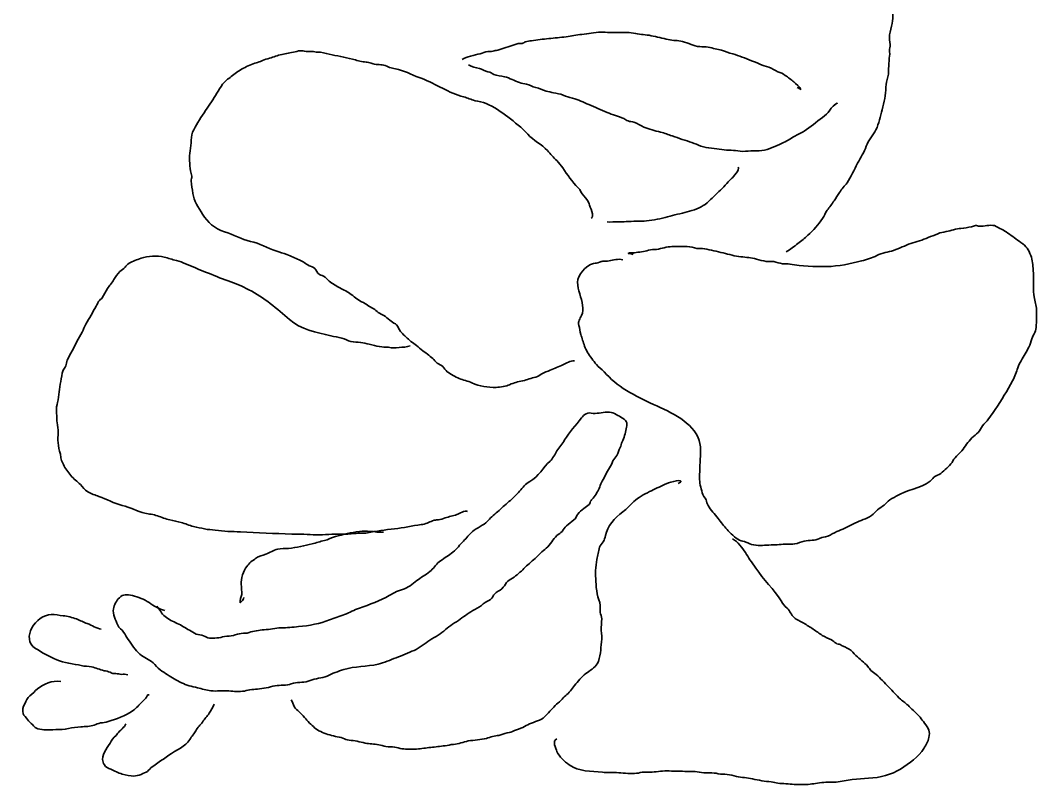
# Model space of a CAD drawing. Header units: millimetres. Extents: x 303.9 to 374.2, y -244.7 to -222.4.
# Drawn here: x 303.86 to 307.552, y -232.421 to -229.642 of the extents above; entities that cross this region are included whole.
import ezdxf

# ---------------------------------------------------------------- set-up
doc = ezdxf.new("R2010")
doc.units = ezdxf.units.MM
doc.header["$MEASUREMENT"] = 0
doc.layers.add('Bottom', color=7, linetype='Continuous', lineweight=0)

msp = doc.modelspace()

# ---------------------------------------------------------------- linework, layer by layer
at = {"layer": 'Bottom', "color": 18, "lineweight": 35, "true_color": 0x000000}
for points, knots in [([(306.6425, -230.4832), (306.6589, -230.4752), (306.6701, -230.4632), (306.6847, -230.4533), (306.6975, -230.4446), (306.7101, -230.4332), (306.7212, -230.4232), (306.7412, -230.4049), (306.7591, -230.3842), (306.7742, -230.3627), (306.7811, -230.3529), (306.7839, -230.3419), (306.791, -230.3324), (306.7996, -230.321), (306.8084, -230.3096), (306.8163, -230.2978), (306.823, -230.2878), (306.8292, -230.2775), (306.836, -230.2676), (306.8402, -230.2615), (306.8449, -230.2554), (306.8492, -230.2494), (306.8533, -230.2436), (306.8601, -230.2388), (306.8637, -230.233), (306.8775, -230.2105), (306.8895, -230.1848), (306.9015, -230.1616), (306.9122, -230.1411), (306.9256, -230.1208), (306.9333, -230.0994), (306.9408, -230.0787), (306.9585, -230.0596), (306.9683, -230.0398), (306.9797, -230.0165), (306.9849, -229.9924), (306.9907, -229.9667), (306.9967, -229.9397), (307.0055, -229.9127), (307.0046, -229.8851), (307.0043, -229.8725), (307.0091, -229.8596), (307.0118, -229.8475), (307.0149, -229.8337), (307.0134, -229.8212), (307.0151, -229.8076), (307.0166, -229.7954), (307.0148, -229.7832), (307.0178, -229.7712), (307.0196, -229.7641), (307.0183, -229.7599), (307.0176, -229.753), (307.0168, -229.745), (307.0208, -229.738), (307.0203, -229.7301), (307.0194, -229.7186), (307.0161, -229.7065), (307.0181, -229.695), (307.0204, -229.6809), (307.0244, -229.667), (307.0276, -229.6531), (307.0305, -229.6406), (307.0281, -229.6289), (307.0301, -229.6166), (307.0326, -229.6019), (307.0303, -229.5926), (307.0286, -229.5774), (307.0273, -229.5653), (307.026, -229.5532), (307.0235, -229.5411), (307.0209, -229.5282), (307.0276, -229.5175), (307.0264, -229.5048), (307.0257, -229.497), (307.0252, -229.496), (307.0283, -229.4892), (307.0316, -229.4818), (307.0337, -229.4783), (307.0341, -229.4695), (307.0347, -229.4577), (307.0362, -229.4452), (307.0379, -229.4336), (307.0396, -229.4212), (307.046, -229.4088), (307.0459, -229.3962), (307.0458, -229.3898), (307.0436, -229.3849), (307.0447, -229.3783), (307.0458, -229.372), (307.0477, -229.3657), (307.0491, -229.3595), (307.0553, -229.3316), (307.0624, -229.3056), (307.0723, -229.2793), (307.0827, -229.2514), (307.1041, -229.2231), (307.124, -229.2003), (307.1286, -229.1949), (307.1342, -229.1909), (307.1387, -229.1852), (307.1432, -229.1794), (307.1461, -229.1727), (307.1507, -229.1671), (307.1598, -229.1562), (307.17, -229.146), (307.1808, -229.1368), (307.1926, -229.1266), (307.1992, -229.111), (307.2117, -229.1018), (307.2262, -229.0911), (307.2465, -229.0919), (307.261, -229.0807)], [0, 0, 0, 0, 1, 1, 1, 2, 2, 2, 3, 3, 3, 4, 4, 4, 5, 5, 5, 6, 6, 6, 7, 7, 7, 8, 8, 8, 9, 9, 9, 10, 10, 10, 11, 11, 11, 12, 12, 12, 13, 13, 13, 14, 14, 14, 15, 15, 15, 16, 16, 16, 17, 17, 17, 18, 18, 18, 19, 19, 19, 20, 20, 20, 21, 21, 21, 22, 22, 22, 23, 23, 23, 24, 24, 24, 25, 25, 25, 26, 26, 26, 27, 27, 27, 28, 28, 28, 29, 29, 29, 30, 30, 30, 31, 31, 31, 32, 32, 32, 33, 33, 33, 34, 34, 34, 35, 35, 35, 36, 36, 36, 37, 37, 37, 37]), ([(305.4644, -229.7845), (305.4816, -229.7734), (305.509, -229.768), (305.5301, -229.7635), (305.5397, -229.7614), (305.5481, -229.7561), (305.5583, -229.7554), (305.5663, -229.7549), (305.5686, -229.756), (305.5764, -229.7542), (305.5822, -229.7528), (305.5879, -229.7513), (305.5939, -229.75), (305.6146, -229.7457), (305.6336, -229.7364), (305.6539, -229.7308), (305.6584, -229.7296), (305.6638, -229.7272), (305.6684, -229.7265), (305.6729, -229.7258), (305.6779, -229.7268), (305.6824, -229.7261), (305.6878, -229.7253), (305.69, -229.7218), (305.6946, -229.7202), (305.7016, -229.7179), (305.7091, -229.717), (305.7166, -229.7159), (305.7372, -229.7132), (305.7583, -229.7103), (305.7793, -229.7081), (305.8002, -229.7059), (305.8219, -229.7041), (305.8426, -229.7017), (305.8615, -229.6995), (305.8807, -229.6945), (305.9, -229.6933), (305.9224, -229.6919), (305.9457, -229.6844), (305.9684, -229.685), (305.9904, -229.6855), (306.0116, -229.686), (306.0334, -229.6863), (306.0543, -229.6866), (306.0738, -229.6846), (306.0948, -229.6896), (306.114, -229.6942), (306.1322, -229.6933), (306.1516, -229.6977), (306.1723, -229.7024), (306.1932, -229.707), (306.2139, -229.7117), (306.232, -229.7158), (306.2477, -229.7146), (306.2655, -229.7186), (306.2866, -229.7233), (306.3059, -229.7361), (306.328, -229.7374), (306.3403, -229.7382), (306.346, -229.7365), (306.3592, -229.7396), (306.3675, -229.7415), (306.3758, -229.7433), (306.3841, -229.7451), (306.392, -229.7469), (306.3998, -229.7488), (306.4077, -229.7504), (306.4225, -229.7536), (306.4335, -229.7606), (306.4478, -229.7641), (306.4719, -229.77), (306.493, -229.7803), (306.5159, -229.7885), (306.5258, -229.7921), (306.5367, -229.7963), (306.5463, -229.8011), (306.5577, -229.8068), (306.5672, -229.8081), (306.5795, -229.8124), (306.5908, -229.8164), (306.6009, -229.8238), (306.6118, -229.8286), (306.621, -229.8327), (306.6312, -229.8356), (306.6391, -229.8418), (306.6489, -229.8496), (306.6606, -229.8573), (306.67, -229.8656), (306.6771, -229.8718), (306.6931, -229.8854), (306.6954, -229.8929), (306.691, -229.8908), (306.6869, -229.8877), (306.6821, -229.8859)], [0, 0, 0, 0, 1, 1, 1, 2, 2, 2, 3, 3, 3, 4, 4, 4, 5, 5, 5, 6, 6, 6, 7, 7, 7, 8, 8, 8, 9, 9, 9, 10, 10, 10, 11, 11, 11, 12, 12, 12, 13, 13, 13, 14, 14, 14, 15, 15, 15, 16, 16, 16, 17, 17, 17, 18, 18, 18, 19, 19, 19, 20, 20, 20, 21, 21, 21, 22, 22, 22, 23, 23, 23, 24, 24, 24, 25, 25, 25, 26, 26, 26, 27, 27, 27, 28, 28, 28, 29, 29, 29, 30, 30, 30, 31, 31, 31, 31]), ([(305.9333, -230.3615), (305.9475, -230.3569), (305.9288, -230.3186), (305.9258, -230.3089), (305.9219, -230.2964), (305.916, -230.29), (305.9068, -230.2804), (305.898, -230.271), (305.8953, -230.2593), (305.8863, -230.2502), (305.8646, -230.2283), (305.8467, -230.2035), (305.8303, -230.1786), (305.8244, -230.1696), (305.8168, -230.1598), (305.8087, -230.152), (305.7962, -230.14), (305.7864, -230.128), (305.7747, -230.1154), (305.7539, -230.0929), (305.7235, -230.0779), (305.703, -230.0556), (305.6821, -230.0327), (305.6561, -230.0121), (305.6309, -229.9929), (305.6075, -229.975), (305.5801, -229.9561), (305.5518, -229.9438), (305.5397, -229.9386), (305.5248, -229.9368), (305.5117, -229.9339), (305.4968, -229.9307), (305.4847, -229.9234), (305.47, -229.9199), (305.4168, -229.9074), (305.37, -229.872), (305.319, -229.8539), (305.2902, -229.8438), (305.263, -229.8285), (305.2336, -229.8207), (305.2187, -229.8167), (305.2048, -229.8153), (305.1909, -229.8089), (305.1739, -229.8011), (305.1641, -229.8037), (305.1462, -229.8015), (305.14, -229.8007), (305.1353, -229.7978), (305.1296, -229.7962), (305.1227, -229.7943), (305.1177, -229.7944), (305.1104, -229.7933), (305.0957, -229.7913), (305.0804, -229.7865), (305.066, -229.7833), (305.0379, -229.777), (305.0098, -229.7707), (304.9818, -229.7644), (304.9674, -229.7612), (304.9536, -229.7571), (304.939, -229.7572), (304.932, -229.7572), (304.9267, -229.7558), (304.92, -229.7551), (304.9121, -229.7543), (304.9053, -229.756), (304.8975, -229.7549), (304.8897, -229.7539), (304.8841, -229.7515), (304.8763, -229.7522), (304.8679, -229.7529), (304.8597, -229.7561), (304.8515, -229.7574), (304.8349, -229.7601), (304.8199, -229.7641), (304.8038, -229.7675), (304.7881, -229.7708), (304.7744, -229.7768), (304.7591, -229.7813), (304.7483, -229.7844), (304.7421, -229.7855), (304.7318, -229.7909), (304.7254, -229.7942), (304.7184, -229.796), (304.7111, -229.7981), (304.6943, -229.803), (304.6802, -229.8108), (304.665, -229.8185), (304.6495, -229.8264), (304.6392, -229.837), (304.6258, -229.8466), (304.614, -229.855), (304.6026, -229.8628), (304.5941, -229.8743), (304.5872, -229.8838), (304.5793, -229.8965), (304.5737, -229.907), (304.5621, -229.9287), (304.5463, -229.9486), (304.5329, -229.9695), (304.5179, -229.9928), (304.5017, -230.0152), (304.4894, -230.0395), (304.4771, -230.0638), (304.4823, -230.091), (304.4766, -230.116), (304.4709, -230.1405), (304.4753, -230.1643), (304.478, -230.1895), (304.4786, -230.1957), (304.482, -230.2021), (304.4825, -230.2081), (304.4831, -230.2144), (304.4802, -230.2197), (304.4801, -230.2259), (304.48, -230.2415), (304.4859, -230.2558), (304.4869, -230.271), (304.4886, -230.2964), (304.5075, -230.3234), (304.5219, -230.3464), (304.5401, -230.3752), (304.5646, -230.3991), (304.6017, -230.4105), (304.6337, -230.4203), (304.6635, -230.4389), (304.6963, -230.4456), (304.7286, -230.4521), (304.7572, -230.4702), (304.7882, -230.4803), (304.802, -230.4847), (304.815, -230.4882), (304.8283, -230.4935), (304.8433, -230.4994), (304.8577, -230.5072), (304.8727, -230.5128), (304.8875, -230.5183), (304.8954, -230.5267), (304.9088, -230.5338), (304.9161, -230.5376), (304.9232, -230.5379), (304.9293, -230.5436), (304.936, -230.5499), (304.9378, -230.5603), (304.946, -230.5654), (304.9529, -230.5698), (304.9601, -230.5696), (304.9666, -230.5752), (304.9722, -230.5801), (304.9755, -230.586), (304.982, -230.5905), (304.994, -230.5989), (305.0081, -230.6075), (305.0209, -230.6148), (305.034, -230.6223), (305.0499, -230.6289), (305.0616, -230.6381), (305.0765, -230.6499), (305.0881, -230.6596), (305.1061, -230.6679), (305.1135, -230.6713), (305.1192, -230.6761), (305.1256, -230.6806), (305.1325, -230.6854), (305.1401, -230.6879), (305.1472, -230.6926), (305.154, -230.6972), (305.1571, -230.7029), (305.1651, -230.7068), (305.1742, -230.7112), (305.1782, -230.7129), (305.1859, -230.7188), (305.1932, -230.7244), (305.2001, -230.7302), (305.2072, -230.7359), (305.2132, -230.7407), (305.2212, -230.7437), (305.2267, -230.749), (305.2336, -230.7558), (305.2346, -230.7653), (305.2405, -230.7725), (305.2449, -230.7778), (305.2513, -230.7834), (305.2563, -230.7885), (305.2669, -230.7993), (305.2808, -230.8112), (305.2936, -230.8199), (305.302, -230.8256), (305.3075, -230.8328), (305.3155, -230.8389), (305.3234, -230.845), (305.3314, -230.8485), (305.3384, -230.8554), (305.3448, -230.8616), (305.3517, -230.8653), (305.3584, -230.8711), (305.3644, -230.8764), (305.3672, -230.8829), (305.3737, -230.8878), (305.3803, -230.8927), (305.3887, -230.8948), (305.3946, -230.9007), (305.4008, -230.9068), (305.4036, -230.9139), (305.411, -230.9193), (305.4226, -230.9276), (305.4403, -230.9385), (305.454, -230.9438), (305.4689, -230.9496), (305.486, -230.9532), (305.5005, -230.9598), (305.5282, -230.9722), (305.5581, -230.9771), (305.5887, -230.9763), (305.6041, -230.9759), (305.6248, -230.9724), (305.6375, -230.9664), (305.6532, -230.9588), (305.6668, -230.9563), (305.6847, -230.9525), (305.7017, -230.949), (305.7152, -230.9415), (305.7322, -230.9385), (305.7421, -230.9368), (305.7465, -230.9327), (305.7539, -230.9275), (305.7634, -230.9208), (305.7743, -230.9187), (305.785, -230.9137), (305.8002, -230.9065), (305.8158, -230.9007), (305.831, -230.8939), (305.8421, -230.8889), (305.8589, -230.8777), (305.8726, -230.8801)], [0, 0, 0, 0, 1, 1, 1, 2, 2, 2, 3, 3, 3, 4, 4, 4, 5, 5, 5, 6, 6, 6, 7, 7, 7, 8, 8, 8, 9, 9, 9, 10, 10, 10, 11, 11, 11, 12, 12, 12, 13, 13, 13, 14, 14, 14, 15, 15, 15, 16, 16, 16, 17, 17, 17, 18, 18, 18, 19, 19, 19, 20, 20, 20, 21, 21, 21, 22, 22, 22, 23, 23, 23, 24, 24, 24, 25, 25, 25, 26, 26, 26, 27, 27, 27, 28, 28, 28, 29, 29, 29, 30, 30, 30, 31, 31, 31, 32, 32, 32, 33, 33, 33, 34, 34, 34, 35, 35, 35, 36, 36, 36, 37, 37, 37, 38, 38, 38, 39, 39, 39, 40, 40, 40, 41, 41, 41, 42, 42, 42, 43, 43, 43, 44, 44, 44, 45, 45, 45, 46, 46, 46, 47, 47, 47, 48, 48, 48, 49, 49, 49, 50, 50, 50, 51, 51, 51, 52, 52, 52, 53, 53, 53, 54, 54, 54, 55, 55, 55, 56, 56, 56, 57, 57, 57, 58, 58, 58, 59, 59, 59, 60, 60, 60, 61, 61, 61, 62, 62, 62, 63, 63, 63, 64, 64, 64, 65, 65, 65, 66, 66, 66, 67, 67, 67, 68, 68, 68, 69, 69, 69, 70, 70, 70, 71, 71, 71, 72, 72, 72, 73, 73, 73, 74, 74, 74, 75, 75, 75, 76, 76, 76, 77, 77, 77, 78, 78, 78, 78]), ([(305.4878, -229.8037), (305.5014, -229.8126), (305.5124, -229.8128), (305.5279, -229.8171), (305.5391, -229.8203), (305.5468, -229.8261), (305.5584, -229.8288), (305.5693, -229.8314), (305.5711, -229.8345), (305.5795, -229.8383), (305.5904, -229.8432), (305.6071, -229.8438), (305.6189, -229.8468), (305.6378, -229.8517), (305.6547, -229.8615), (305.6727, -229.8684), (305.6807, -229.8715), (305.6907, -229.8717), (305.6991, -229.874), (305.711, -229.8772), (305.7197, -229.8831), (305.7322, -229.8861), (305.7458, -229.8893), (305.7563, -229.8959), (305.7697, -229.8993), (305.7788, -229.9015), (305.7881, -229.9033), (305.7972, -229.9053), (305.8083, -229.9078), (305.8211, -229.9091), (305.8315, -229.9134), (305.8438, -229.9184), (305.8524, -229.9224), (305.866, -229.9253), (305.8873, -229.93), (305.9048, -229.9404), (305.925, -229.9479), (305.9478, -229.9564), (305.9691, -229.9671), (305.9919, -229.9768), (306.0114, -229.9851), (306.0324, -229.9898), (306.0519, -229.9993), (306.0573, -230.002), (306.062, -230.0054), (306.0676, -230.0077), (306.0741, -230.0105), (306.0825, -230.0095), (306.0892, -230.0121), (306.1017, -230.0169), (306.1129, -230.0246), (306.1251, -230.0297), (306.1445, -230.0379), (306.1648, -230.0433), (306.1859, -230.0479), (306.2015, -230.0512), (306.2123, -230.0583), (306.2274, -230.0619), (306.2414, -230.0652), (306.2511, -230.0712), (306.2645, -230.0748), (306.2888, -230.0814), (306.3099, -230.09), (306.3327, -230.0988), (306.3572, -230.1083), (306.3836, -230.1069), (306.4087, -230.1117), (306.4309, -230.1159), (306.4532, -230.1128), (306.475, -230.1173), (306.4892, -230.1202), (306.5005, -230.1161), (306.5141, -230.1166), (306.5274, -230.117), (306.5399, -230.1168), (306.5535, -230.1151), (306.5809, -230.1116), (306.6034, -230.0988), (306.6271, -230.0889), (306.6425, -230.0824), (306.658, -230.0721), (306.6713, -230.0638), (306.6828, -230.0567), (306.6964, -230.0522), (306.7077, -230.0443), (306.7305, -230.0282), (306.7518, -230.0119), (306.7738, -229.9954), (306.7852, -229.9868), (306.7923, -229.9796), (306.8005, -229.9689), (306.8076, -229.9599), (306.8164, -229.948), (306.828, -229.9431), (306.8246, -229.945), (306.8211, -229.9468), (306.8175, -229.9486)], [0, 0, 0, 0, 1, 1, 1, 2, 2, 2, 3, 3, 3, 4, 4, 4, 5, 5, 5, 6, 6, 6, 7, 7, 7, 8, 8, 8, 9, 9, 9, 10, 10, 10, 11, 11, 11, 12, 12, 12, 13, 13, 13, 14, 14, 14, 15, 15, 15, 16, 16, 16, 17, 17, 17, 18, 18, 18, 19, 19, 19, 20, 20, 20, 21, 21, 21, 22, 22, 22, 23, 23, 23, 24, 24, 24, 25, 25, 25, 26, 26, 26, 27, 27, 27, 28, 28, 28, 29, 29, 29, 30, 30, 30, 31, 31, 31, 32, 32, 32, 32]), ([(305.9913, -230.3745), (306.006, -230.3764), (306.0188, -230.3732), (306.0328, -230.3744), (306.0436, -230.3753), (306.0496, -230.3747), (306.0605, -230.3736), (306.0852, -230.3712), (306.1102, -230.3739), (306.1349, -230.3706), (306.1611, -230.3671), (306.1868, -230.3643), (306.2113, -230.3565), (306.2345, -230.3491), (306.2593, -230.3445), (306.283, -230.3382), (306.3047, -230.3325), (306.3308, -230.3233), (306.3476, -230.3108), (306.3667, -230.2965), (306.3804, -230.2794), (306.398, -230.2644), (306.4148, -230.2501), (306.4269, -230.232), (306.4433, -230.2173), (306.45, -230.2113), (306.4756, -230.1849), (306.4677, -230.1757)], [0, 0, 0, 0, 1, 1, 1, 2, 2, 2, 3, 3, 3, 4, 4, 4, 5, 5, 5, 6, 6, 6, 7, 7, 7, 8, 8, 8, 9, 9, 9, 9]), ([(306.049, -230.5123), (306.03, -230.5084), (306.0153, -230.5122), (305.9986, -230.5162), (305.9912, -230.518), (305.9834, -230.5165), (305.9759, -230.5177), (305.9712, -230.5185), (305.9683, -230.5195), (305.9642, -230.521), (305.9549, -230.5243), (305.9518, -230.5244), (305.9419, -230.5264), (305.9139, -230.532), (305.8831, -230.5705), (305.884, -230.5938), (305.8851, -230.6228), (305.8984, -230.6497), (305.9025, -230.6785), (305.9041, -230.6899), (305.9038, -230.7038), (305.8988, -230.7147), (305.8927, -230.7281), (305.8849, -230.7355), (305.8891, -230.7507), (305.8922, -230.7619), (305.8917, -230.772), (305.8956, -230.7834), (305.9005, -230.7975), (305.9045, -230.8118), (305.9096, -230.8259), (305.9155, -230.8421), (305.9245, -230.8567), (305.9357, -230.8711), (305.9414, -230.8785), (305.9468, -230.8861), (305.9527, -230.8935), (305.9605, -230.9034), (305.9725, -230.9098), (305.9806, -230.9193), (306.0034, -230.946), (306.0303, -230.9676), (306.0622, -230.9873), (306.0927, -231.0062), (306.1267, -231.0227), (306.1596, -231.038), (306.2261, -231.0688), (306.3027, -231.1012), (306.3258, -231.1688), (306.3362, -231.1996), (306.3288, -231.2297), (306.329, -231.26), (306.3291, -231.2751), (306.3269, -231.2893), (306.327, -231.3045), (306.3271, -231.3221), (306.3322, -231.3414), (306.337, -231.359), (306.3397, -231.3688), (306.347, -231.3761), (306.351, -231.3853), (306.354, -231.3921), (306.3545, -231.3987), (306.3583, -231.4052), (306.368, -231.4216), (306.3832, -231.4374), (306.395, -231.4528), (306.4055, -231.4664), (306.416, -231.4802), (306.4274, -231.4929), (306.4379, -231.5046), (306.4569, -231.5243), (306.473, -231.5319), (306.4804, -231.5354), (306.4884, -231.5357), (306.4961, -231.5389), (306.5064, -231.5432), (306.5132, -231.5463), (306.5244, -231.5488), (306.5468, -231.5539), (306.5655, -231.5491), (306.5879, -231.5492), (306.608, -231.5493), (306.6259, -231.5459), (306.6457, -231.5459), (306.6543, -231.5459), (306.6642, -231.5463), (306.6727, -231.5452), (306.6852, -231.5436), (306.6951, -231.5371), (306.7073, -231.5352), (306.7276, -231.5319), (306.7463, -231.5338), (306.7636, -231.525), (306.7743, -231.5195), (306.7822, -231.5207), (306.7935, -231.5168), (306.8049, -231.5128), (306.8143, -231.5049), (306.8258, -231.5006), (306.8467, -231.4928), (306.8654, -231.4833), (306.8848, -231.4732), (306.9042, -231.4631), (306.9254, -231.4569), (306.9446, -231.4464), (306.9552, -231.4406), (306.9613, -231.4345), (306.9686, -231.426), (306.9751, -231.4184), (306.9835, -231.4143), (306.992, -231.4083), (307.0006, -231.4022), (307.0062, -231.397), (307.0132, -231.3899), (307.0205, -231.3824), (307.032, -231.3774), (307.0415, -231.3719), (307.0794, -231.3496), (307.1292, -231.3432), (307.1648, -231.3176), (307.1732, -231.3116), (307.1757, -231.304), (307.1852, -231.2987), (307.1938, -231.2939), (307.2026, -231.2912), (307.2094, -231.2847), (307.2222, -231.2725), (307.2408, -231.2587), (307.2482, -231.2436), (307.2567, -231.2264), (307.2735, -231.2162), (307.2848, -231.2008), (307.2961, -231.1853), (307.3084, -231.1685), (307.3225, -231.1548), (307.3302, -231.1473), (307.3387, -231.1433), (307.3441, -231.1343), (307.3493, -231.1257), (307.3527, -231.1176), (307.3603, -231.1101), (307.3768, -231.0938), (307.3886, -231.0756), (307.4014, -231.0568), (307.4247, -231.0228), (307.4459, -230.9878), (307.4651, -230.9519), (307.4729, -230.9374), (307.4789, -230.9203), (307.4838, -230.9047), (307.4895, -230.8867), (307.5015, -230.8713), (307.5106, -230.8545), (307.5151, -230.8461), (307.5192, -230.8382), (307.5243, -230.83), (307.5306, -230.8199), (307.5308, -230.8103), (307.5348, -230.7997), (307.541, -230.7834), (307.5514, -230.7697), (307.5511, -230.7512), (307.5508, -230.7342), (307.5523, -230.7177), (307.5523, -230.7006), (307.5524, -230.6836), (307.5484, -230.6698), (307.5443, -230.6529), (307.5359, -230.6182), (307.5441, -230.5849), (307.54, -230.55), (307.5379, -230.5325), (307.5372, -230.5138), (307.5309, -230.4968), (307.523, -230.4753), (307.5157, -230.4637), (307.4951, -230.449), (307.4792, -230.4377), (307.4632, -230.4265), (307.4473, -230.4151), (307.4389, -230.4092), (307.435, -230.406), (307.4249, -230.4015), (307.4168, -230.3979), (307.4073, -230.3905), (307.399, -230.3883), (307.3821, -230.3838), (307.3614, -230.3915), (307.3446, -230.3906), (307.3396, -230.3903), (307.3349, -230.3876), (307.3297, -230.3879), (307.3248, -230.3882), (307.3198, -230.3911), (307.315, -230.392), (307.3015, -230.3943), (307.2908, -230.3978), (307.2773, -230.3985), (307.26, -230.3995), (307.2413, -230.406), (307.224, -230.4098), (307.2121, -230.4124), (307.2036, -230.4123), (307.1929, -230.4177), (307.1814, -230.4235), (307.1696, -230.4267), (307.1579, -230.4319), (307.1378, -230.4409), (307.1157, -230.4456), (307.095, -230.453), (307.0738, -230.4605), (307.0541, -230.4708), (307.0326, -230.4781), (307.0122, -230.485), (306.991, -230.4869), (306.9716, -230.4967), (306.9543, -230.5054), (306.9358, -230.5117), (306.9162, -230.5166), (306.8751, -230.5267), (306.8331, -230.536), (306.7892, -230.537), (306.7452, -230.538), (306.6993, -230.5358), (306.6558, -230.5277), (306.6463, -230.5259), (306.6383, -230.5277), (306.6287, -230.5266), (306.6181, -230.5255), (306.6074, -230.521), (306.5968, -230.5191), (306.5873, -230.5174), (306.5793, -230.5191), (306.5698, -230.5181), (306.5582, -230.5168), (306.5455, -230.5124), (306.5341, -230.5098), (306.5142, -230.5054), (306.4977, -230.5031), (306.4778, -230.5015), (306.4568, -230.4998), (306.434, -230.4921), (306.4133, -230.4874), (306.3909, -230.4824), (306.3685, -230.4768), (306.346, -230.4723), (306.3357, -230.4702), (306.3274, -230.4719), (306.3172, -230.4708), (306.3054, -230.4695), (306.2947, -230.4641), (306.2826, -230.4638), (306.264, -230.4634), (306.2458, -230.4635), (306.2272, -230.4642), (306.2082, -230.4648), (306.1896, -230.4718), (306.1712, -230.4745), (306.1613, -230.4759), (306.1526, -230.4748), (306.1424, -230.4777), (306.1331, -230.4803), (306.1265, -230.4828), (306.1164, -230.4835), (306.1075, -230.4841), (306.0994, -230.4862), (306.0907, -230.4871), (306.0835, -230.4878), (306.0746, -230.4859), (306.0682, -230.4891), (306.0744, -230.4903), (306.0805, -230.4916), (306.0866, -230.493)], [0, 0, 0, 0, 1, 1, 1, 2, 2, 2, 3, 3, 3, 4, 4, 4, 5, 5, 5, 6, 6, 6, 7, 7, 7, 8, 8, 8, 9, 9, 9, 10, 10, 10, 11, 11, 11, 12, 12, 12, 13, 13, 13, 14, 14, 14, 15, 15, 15, 16, 16, 16, 17, 17, 17, 18, 18, 18, 19, 19, 19, 20, 20, 20, 21, 21, 21, 22, 22, 22, 23, 23, 23, 24, 24, 24, 25, 25, 25, 26, 26, 26, 27, 27, 27, 28, 28, 28, 29, 29, 29, 30, 30, 30, 31, 31, 31, 32, 32, 32, 33, 33, 33, 34, 34, 34, 35, 35, 35, 36, 36, 36, 37, 37, 37, 38, 38, 38, 39, 39, 39, 40, 40, 40, 41, 41, 41, 42, 42, 42, 43, 43, 43, 44, 44, 44, 45, 45, 45, 46, 46, 46, 47, 47, 47, 48, 48, 48, 49, 49, 49, 50, 50, 50, 51, 51, 51, 52, 52, 52, 53, 53, 53, 54, 54, 54, 55, 55, 55, 56, 56, 56, 57, 57, 57, 58, 58, 58, 59, 59, 59, 60, 60, 60, 61, 61, 61, 62, 62, 62, 63, 63, 63, 64, 64, 64, 65, 65, 65, 66, 66, 66, 67, 67, 67, 68, 68, 68, 69, 69, 69, 70, 70, 70, 71, 71, 71, 72, 72, 72, 73, 73, 73, 74, 74, 74, 75, 75, 75, 76, 76, 76, 77, 77, 77, 78, 78, 78, 79, 79, 79, 80, 80, 80, 81, 81, 81, 82, 82, 82, 83, 83, 83, 84, 84, 84, 85, 85, 85, 86, 86, 86, 87, 87, 87, 88, 88, 88, 89, 89, 89, 90, 90, 90, 91, 91, 91, 91]), ([(305.2758, -230.8251), (305.2645, -230.8304), (305.2484, -230.8299), (305.2355, -230.8313), (305.2219, -230.8328), (305.2107, -230.8331), (305.1971, -230.8305), (305.1857, -230.8284), (305.1761, -230.8307), (305.1644, -230.828), (305.1522, -230.8251), (305.1398, -230.8225), (305.1275, -230.8197), (305.117, -230.8174), (305.1064, -230.8144), (305.0959, -230.8125), (305.0836, -230.8104), (305.0733, -230.8126), (305.0606, -230.8094), (305.0484, -230.8064), (305.0398, -230.8), (305.0273, -230.7973), (305.0143, -230.7945), (305.0012, -230.7915), (304.9882, -230.7885), (304.9354, -230.7767), (304.8778, -230.7647), (304.8378, -230.7296), (304.7924, -230.6899), (304.7454, -230.6502), (304.6899, -230.621), (304.6647, -230.6077), (304.6414, -230.5982), (304.6144, -230.5894), (304.5863, -230.5804), (304.5605, -230.5666), (304.5327, -230.5568), (304.5077, -230.5479), (304.4847, -230.5362), (304.4599, -230.5268), (304.4482, -230.5224), (304.4391, -230.5175), (304.4264, -230.5147), (304.4113, -230.5114), (304.3969, -230.5066), (304.3822, -230.5029), (304.3555, -230.4962), (304.3228, -230.4982), (304.2982, -230.507), (304.2831, -230.5124), (304.2679, -230.5164), (304.2545, -230.5248), (304.248, -230.529), (304.2449, -230.5343), (304.2399, -230.5397), (304.2345, -230.5454), (304.2266, -230.5492), (304.2212, -230.5548), (304.2126, -230.5637), (304.2051, -230.5738), (304.1995, -230.5843), (304.1933, -230.5959), (304.1828, -230.6056), (304.1762, -230.6172), (304.1699, -230.6281), (304.1643, -230.6403), (304.1571, -230.6507), (304.1534, -230.6559), (304.1468, -230.6584), (304.1438, -230.6643), (304.1407, -230.6702), (304.1391, -230.6751), (304.1356, -230.6807), (304.122, -230.7024), (304.1114, -230.7249), (304.0974, -230.7462), (304.0911, -230.7559), (304.089, -230.766), (304.084, -230.7758), (304.0783, -230.7871), (304.071, -230.7982), (304.0654, -230.8098), (304.0542, -230.8327), (304.0412, -230.855), (304.0297, -230.8777), (304.0265, -230.884), (304.0274, -230.8915), (304.025, -230.898), (304.0227, -230.904), (304.0177, -230.9083), (304.0152, -230.9142), (304.0101, -230.9266), (304.0093, -230.9421), (304.0064, -230.9552), (304.0006, -230.9807), (304.0007, -231.0053), (303.995, -231.0307), (303.9925, -231.0418), (303.9897, -231.0518), (303.9905, -231.0631), (303.9908, -231.0692), (303.9916, -231.0756), (303.992, -231.0816), (303.9924, -231.0891), (303.9906, -231.0969), (303.9928, -231.1043), (304.0001, -231.1284), (303.9945, -231.1525), (303.9966, -231.1774), (303.9978, -231.1911), (304.0007, -231.2057), (304.005, -231.2186), (304.0071, -231.2248), (304.0056, -231.2309), (304.0074, -231.2373), (304.0091, -231.2435), (304.0134, -231.2507), (304.0161, -231.2568), (304.0224, -231.2713), (304.0336, -231.2836), (304.0434, -231.2966), (304.0531, -231.3096), (304.0666, -231.3179), (304.0776, -231.3295), (304.0869, -231.3393), (304.0925, -231.3479), (304.1049, -231.3556), (304.1176, -231.3635), (304.1314, -231.3675), (304.1453, -231.3724), (304.1741, -231.3826), (304.1994, -231.3984), (304.2295, -231.4054), (304.2583, -231.4121), (304.2836, -231.427), (304.3123, -231.4332), (304.3271, -231.4364), (304.3434, -231.4386), (304.3578, -231.4431), (304.3736, -231.4481), (304.3866, -231.4544), (304.4032, -231.4581), (304.4165, -231.4611), (304.4303, -231.4634), (304.4434, -231.467), (304.4592, -231.4713), (304.4726, -231.4783), (304.4891, -231.482), (304.5023, -231.4849), (304.5155, -231.4878), (304.5288, -231.4909), (304.5428, -231.4941), (304.5543, -231.4924), (304.5679, -231.4949), (304.5987, -231.5006), (304.6284, -231.4994), (304.6591, -231.5014), (304.721, -231.5054), (304.7832, -231.5068), (304.8455, -231.5098), (304.86, -231.5106), (304.8753, -231.5103), (304.8899, -231.5104), (304.9053, -231.5105), (304.9195, -231.5125), (304.9349, -231.5124), (304.9653, -231.5121), (304.9948, -231.5088), (305.0256, -231.5101), (305.0418, -231.5108), (305.0577, -231.5098), (305.0735, -231.5075), (305.0892, -231.5053), (305.1052, -231.5078), (305.1209, -231.505), (305.1532, -231.4992), (305.1855, -231.4937), (305.2188, -231.4903), (305.2519, -231.487), (305.2834, -231.4791), (305.3158, -231.4751), (305.3318, -231.4731), (305.344, -231.4669), (305.3577, -231.461), (305.3656, -231.4576), (305.3692, -231.4586), (305.3778, -231.4578), (305.3864, -231.4571), (305.3946, -231.4529), (305.4028, -231.4505), (305.417, -231.4464), (305.4316, -231.4433), (305.4455, -231.4388), (305.4548, -231.4359), (305.4748, -231.4221), (305.4844, -231.4271)], [0, 0, 0, 0, 1, 1, 1, 2, 2, 2, 3, 3, 3, 4, 4, 4, 5, 5, 5, 6, 6, 6, 7, 7, 7, 8, 8, 8, 9, 9, 9, 10, 10, 10, 11, 11, 11, 12, 12, 12, 13, 13, 13, 14, 14, 14, 15, 15, 15, 16, 16, 16, 17, 17, 17, 18, 18, 18, 19, 19, 19, 20, 20, 20, 21, 21, 21, 22, 22, 22, 23, 23, 23, 24, 24, 24, 25, 25, 25, 26, 26, 26, 27, 27, 27, 28, 28, 28, 29, 29, 29, 30, 30, 30, 31, 31, 31, 32, 32, 32, 33, 33, 33, 34, 34, 34, 35, 35, 35, 36, 36, 36, 37, 37, 37, 38, 38, 38, 39, 39, 39, 40, 40, 40, 41, 41, 41, 42, 42, 42, 43, 43, 43, 44, 44, 44, 45, 45, 45, 46, 46, 46, 47, 47, 47, 48, 48, 48, 49, 49, 49, 50, 50, 50, 51, 51, 51, 52, 52, 52, 53, 53, 53, 54, 54, 54, 55, 55, 55, 56, 56, 56, 57, 57, 57, 58, 58, 58, 59, 59, 59, 60, 60, 60, 61, 61, 61, 62, 62, 62, 63, 63, 63, 64, 64, 64, 65, 65, 65, 65]), ([(304.3553, -231.7713), (304.3668, -231.7841), (304.3716, -231.7979), (304.3855, -231.8095), (304.3977, -231.8196), (304.4152, -231.8276), (304.4295, -231.8341), (304.4453, -231.8413), (304.4589, -231.851), (304.4739, -231.8591), (304.4825, -231.8637), (304.4892, -231.8699), (304.4989, -231.8731), (304.5074, -231.8759), (304.5165, -231.8758), (304.5249, -231.8791), (304.5337, -231.8826), (304.5381, -231.8875), (304.5478, -231.8881), (304.5554, -231.8886), (304.5653, -231.8875), (304.5729, -231.8873), (304.5838, -231.887), (304.5918, -231.884), (304.6017, -231.8819), (304.6128, -231.8795), (304.6226, -231.881), (304.6339, -231.8777), (304.6423, -231.8753), (304.6536, -231.8719), (304.6624, -231.8705), (304.6731, -231.8689), (304.6805, -231.8711), (304.6911, -231.8673), (304.707, -231.8618), (304.7273, -231.8585), (304.7454, -231.8576), (304.7664, -231.8566), (304.7856, -231.8504), (304.807, -231.8503), (304.8277, -231.8503), (304.8495, -231.8484), (304.8702, -231.8461), (304.9072, -231.842), (304.9494, -231.8354), (304.9831, -231.8217), (305.0012, -231.8143), (305.0194, -231.8082), (305.0379, -231.8015), (305.0562, -231.7948), (305.0728, -231.7851), (305.0913, -231.7786), (305.1283, -231.7657), (305.1677, -231.7527), (305.2001, -231.7325), (305.2173, -231.7218), (305.2358, -231.7148), (305.2554, -231.7081), (305.2742, -231.7017), (305.2898, -231.6848), (305.3057, -231.6743), (305.321, -231.6642), (305.3391, -231.6538), (305.352, -231.6417), (305.3637, -231.6309), (305.3731, -231.6161), (305.3865, -231.6065), (305.4012, -231.596), (305.4174, -231.5864), (305.4314, -231.5749), (305.4456, -231.5633), (305.4569, -231.5479), (305.4698, -231.535), (305.4808, -231.5239), (305.4904, -231.511), (305.5024, -231.5006), (305.5187, -231.4863), (305.5417, -231.4778), (305.5571, -231.4629), (305.563, -231.4573), (305.5661, -231.4524), (305.5727, -231.447), (305.5799, -231.4411), (305.5865, -231.4343), (305.5936, -231.4282), (305.6077, -231.4162), (305.6206, -231.4034), (305.6349, -231.3915), (305.6498, -231.3792), (305.6618, -231.3678), (305.6738, -231.3536), (305.6843, -231.3412), (305.6957, -231.3267), (305.7106, -231.3182), (305.743, -231.2997), (305.7594, -231.2677), (305.7843, -231.2444), (305.7944, -231.2349), (305.8025, -231.2191), (305.8091, -231.2072), (305.8171, -231.1928), (305.8288, -231.1815), (305.8372, -231.1673), (305.8544, -231.1385), (305.8774, -231.1141), (305.8982, -231.0875), (305.9029, -231.0814), (305.9079, -231.0761), (305.9152, -231.0722), (305.9257, -231.0666), (305.929, -231.0697), (305.9407, -231.0707), (305.9614, -231.0724), (305.9792, -231.0648), (305.9999, -231.0663), (306.018, -231.0676), (306.0325, -231.0797), (306.0476, -231.0881), (306.0666, -231.0986), (306.0648, -231.1105), (306.061, -231.1269), (306.0571, -231.1438), (306.0539, -231.1592), (306.046, -231.1745), (306.0426, -231.1812), (306.0424, -231.1882), (306.039, -231.1947), (306.0343, -231.2039), (306.0325, -231.2148), (306.0272, -231.2237), (306.0227, -231.231), (306.016, -231.2351), (306.0126, -231.2433), (306.0089, -231.2526), (306.0062, -231.2599), (306.0002, -231.2684), (305.9892, -231.2842), (305.983, -231.3007), (305.9742, -231.3169), (305.9666, -231.3307), (305.9629, -231.3455), (305.9544, -231.3589), (305.9501, -231.3656), (305.946, -231.3722), (305.941, -231.3785), (305.9386, -231.3814), (305.9355, -231.3838), (305.9334, -231.3869), (305.9306, -231.3912), (305.9301, -231.3977), (305.9266, -231.4014), (305.9213, -231.407), (305.9123, -231.4107), (305.9064, -231.4162), (305.899, -231.4233), (305.8906, -231.4287), (305.8847, -231.4369), (305.8797, -231.444), (305.8781, -231.4528), (305.8708, -231.4583), (305.8615, -231.4654), (305.8526, -231.4722), (305.8434, -231.4799), (305.8361, -231.486), (305.8337, -231.4924), (305.8282, -231.4997), (305.8231, -231.5064), (305.8156, -231.5088), (305.8093, -231.5148), (305.7948, -231.5286), (305.7858, -231.5477), (305.7702, -231.5606), (305.7561, -231.5723), (305.7439, -231.5856), (305.7299, -231.598), (305.7159, -231.6104), (305.7021, -231.622), (305.6893, -231.6349), (305.6778, -231.6465), (305.6621, -231.6601), (305.6483, -231.6698), (305.6397, -231.6758), (305.6315, -231.6767), (305.6263, -231.6856), (305.6215, -231.694), (305.6158, -231.7011), (305.6085, -231.7083), (305.6011, -231.7154), (305.5903, -231.7199), (305.583, -231.727), (305.5766, -231.733), (305.5755, -231.7415), (305.5682, -231.7469), (305.5601, -231.753), (305.5497, -231.7559), (305.5418, -231.7629), (305.5319, -231.7717), (305.5237, -231.7773), (305.511, -231.7837), (305.4914, -231.7936), (305.4749, -231.8066), (305.4576, -231.8191), (305.4406, -231.8312), (305.4193, -231.8427), (305.4049, -231.8563), (305.3875, -231.8727), (305.3684, -231.8822), (305.3475, -231.8951), (305.3288, -231.9066), (305.3112, -231.9233), (305.2905, -231.9323), (305.2691, -231.9415), (305.2471, -231.9512), (305.2247, -231.9591), (305.2036, -231.9665), (305.1815, -231.9779), (305.1595, -231.9827), (305.1184, -231.9916), (305.0754, -231.9898), (305.0349, -232.0019), (305.0137, -232.0082), (304.9933, -232.0163), (304.974, -232.0256), (304.9554, -232.0346), (304.9314, -232.033), (304.9121, -232.0417), (304.893, -232.0504), (304.8724, -232.0473), (304.8517, -232.0517), (304.8408, -232.0541), (304.834, -232.0579), (304.8225, -232.0587), (304.8128, -232.0594), (304.8028, -232.0592), (304.7933, -232.0599), (304.783, -232.0607), (304.7712, -232.065), (304.7611, -232.0669), (304.7498, -232.0691), (304.7395, -232.0707), (304.728, -232.0722), (304.7184, -232.0735), (304.7101, -232.0745), (304.7003, -232.0748), (304.6901, -232.0751), (304.6837, -232.0783), (304.6737, -232.08), (304.6558, -232.083), (304.6352, -232.0816), (304.6171, -232.0797), (304.5952, -232.0774), (304.5738, -232.0818), (304.5518, -232.0793), (304.536, -232.0775), (304.519, -232.0717), (304.5034, -232.0683), (304.4821, -232.0635), (304.4639, -232.0594), (304.4446, -232.0499), (304.4263, -232.0409), (304.4107, -232.0313), (304.3934, -232.0206), (304.3845, -232.0152), (304.3765, -232.0088), (304.3676, -232.0032), (304.3561, -231.996), (304.3523, -231.9854), (304.3422, -231.9773), (304.3277, -231.9657), (304.308, -231.9583), (304.2938, -231.9464), (304.2761, -231.9315), (304.2654, -231.9102), (304.2518, -231.8926), (304.2449, -231.8837), (304.2408, -231.8747), (304.2347, -231.8657), (304.2283, -231.8562), (304.2176, -231.8509), (304.2135, -231.8404), (304.2063, -231.8215), (304.1949, -231.8012), (304.1979, -231.7814), (304.1998, -231.7678), (304.2086, -231.7506), (304.2194, -231.7408), (304.234, -231.7276), (304.2459, -231.7284), (304.2669, -231.7331), (304.2875, -231.7377), (304.3099, -231.7471), (304.3272, -231.7585), (304.3461, -231.771), (304.361, -231.7824), (304.3849, -231.7872)], [0, 0, 0, 0, 1, 1, 1, 2, 2, 2, 3, 3, 3, 4, 4, 4, 5, 5, 5, 6, 6, 6, 7, 7, 7, 8, 8, 8, 9, 9, 9, 10, 10, 10, 11, 11, 11, 12, 12, 12, 13, 13, 13, 14, 14, 14, 15, 15, 15, 16, 16, 16, 17, 17, 17, 18, 18, 18, 19, 19, 19, 20, 20, 20, 21, 21, 21, 22, 22, 22, 23, 23, 23, 24, 24, 24, 25, 25, 25, 26, 26, 26, 27, 27, 27, 28, 28, 28, 29, 29, 29, 30, 30, 30, 31, 31, 31, 32, 32, 32, 33, 33, 33, 34, 34, 34, 35, 35, 35, 36, 36, 36, 37, 37, 37, 38, 38, 38, 39, 39, 39, 40, 40, 40, 41, 41, 41, 42, 42, 42, 43, 43, 43, 44, 44, 44, 45, 45, 45, 46, 46, 46, 47, 47, 47, 48, 48, 48, 49, 49, 49, 50, 50, 50, 51, 51, 51, 52, 52, 52, 53, 53, 53, 54, 54, 54, 55, 55, 55, 56, 56, 56, 57, 57, 57, 58, 58, 58, 59, 59, 59, 60, 60, 60, 61, 61, 61, 62, 62, 62, 63, 63, 63, 64, 64, 64, 65, 65, 65, 66, 66, 66, 67, 67, 67, 68, 68, 68, 69, 69, 69, 70, 70, 70, 71, 71, 71, 72, 72, 72, 73, 73, 73, 74, 74, 74, 75, 75, 75, 76, 76, 76, 77, 77, 77, 78, 78, 78, 79, 79, 79, 80, 80, 80, 81, 81, 81, 82, 82, 82, 83, 83, 83, 84, 84, 84, 85, 85, 85, 86, 86, 86, 87, 87, 87, 88, 88, 88, 89, 89, 89, 90, 90, 90, 91, 91, 91, 92, 92, 92, 93, 93, 93, 94, 94, 94, 95, 95, 95, 96, 96, 96, 97, 97, 97, 98, 98, 98, 98]), ([(304.8438, -232.1121), (304.8491, -232.1197), (304.8501, -232.1288), (304.8548, -232.1367), (304.8598, -232.1452), (304.8657, -232.1486), (304.8728, -232.1554), (304.8864, -232.1685), (304.8973, -232.1833), (304.9107, -232.1964), (304.9229, -232.2084), (304.9334, -232.2202), (304.9508, -232.2277), (304.9684, -232.2352), (304.9853, -232.2409), (305.0043, -232.2452), (305.0129, -232.2471), (305.0235, -232.2481), (305.0316, -232.2511), (305.0409, -232.2545), (305.0441, -232.2585), (305.0546, -232.2589), (305.0739, -232.2597), (305.0927, -232.2649), (305.1119, -232.2692), (305.1289, -232.2731), (305.1449, -232.2718), (305.1616, -232.2757), (305.1704, -232.2778), (305.1791, -232.2796), (305.1879, -232.2817), (305.1994, -232.2844), (305.208, -232.2823), (305.2194, -232.2838), (305.2282, -232.2849), (305.2369, -232.2894), (305.2457, -232.2902), (305.2549, -232.2909), (305.2638, -232.2909), (305.273, -232.2916), (305.2897, -232.2928), (305.3089, -232.2902), (305.3252, -232.2881), (305.3422, -232.2859), (305.3593, -232.2842), (305.3762, -232.2822), (305.3853, -232.2812), (305.3941, -232.2798), (305.4032, -232.2789), (305.4135, -232.2779), (305.4223, -232.2747), (305.4332, -232.274), (305.4525, -232.2728), (305.4686, -232.2649), (305.4871, -232.2617), (305.5093, -232.2578), (305.5314, -232.2579), (305.5531, -232.2524), (305.5607, -232.2505), (305.5679, -232.2472), (305.5754, -232.2451), (305.5837, -232.2428), (305.5901, -232.243), (305.5982, -232.2414), (305.6089, -232.2391), (305.617, -232.2338), (305.6282, -232.2325), (305.6397, -232.2312), (305.6441, -232.2287), (305.6545, -232.2241), (305.6646, -232.2196), (305.6754, -232.2173), (305.6852, -232.2125), (305.6936, -232.2084), (305.7014, -232.2033), (305.7099, -232.1995), (305.7282, -232.1913), (305.7505, -232.1873), (305.7645, -232.1737), (305.7778, -232.1608), (305.7899, -232.1467), (305.8025, -232.1332), (305.8088, -232.1265), (305.8171, -232.1213), (305.8235, -232.1149), (305.8302, -232.1082), (305.8332, -232.1024), (305.8411, -232.0966), (305.854, -232.087), (305.8627, -232.0722), (305.8728, -232.0604), (305.8865, -232.0444), (305.8968, -232.0297), (305.9146, -232.0166), (305.9285, -232.0065), (305.9469, -231.9953), (305.9558, -231.9815), (305.9634, -231.9698), (305.9642, -231.9546), (305.9673, -231.9414), (305.9705, -231.9277), (305.968, -231.9156), (305.9707, -231.9018), (305.9734, -231.8882), (305.9711, -231.8733), (305.9702, -231.8598), (305.9692, -231.8454), (305.9722, -231.8317), (305.9718, -231.8175), (305.9716, -231.8096), (305.9677, -231.802), (305.9669, -231.7942), (305.966, -231.7862), (305.9673, -231.7774), (305.9665, -231.7691), (305.965, -231.7552), (305.9584, -231.7409), (305.9556, -231.727), (305.9526, -231.7121), (305.9516, -231.6965), (305.9506, -231.6817), (305.9488, -231.6555), (305.9488, -231.6278), (305.9547, -231.6019), (305.958, -231.5873), (305.9603, -231.5721), (305.9644, -231.5577), (305.9668, -231.5494), (305.9727, -231.5449), (305.9776, -231.5375), (305.9823, -231.5304), (305.9835, -231.5232), (305.9852, -231.5151), (305.9923, -231.4805), (306.0188, -231.4501), (306.0492, -231.4285), (306.0643, -231.4177), (306.0757, -231.4037), (306.0887, -231.3913), (306.1045, -231.3762), (306.1252, -231.3657), (306.1455, -231.3553), (306.1547, -231.3506), (306.1634, -231.3453), (306.1733, -231.3418), (306.184, -231.3381), (306.192, -231.3331), (306.202, -231.3284), (306.2098, -231.3248), (306.2591, -231.3076), (306.2602, -231.3181), (306.2577, -231.3217), (306.254, -231.3241), (306.2492, -231.3253)], [0, 0, 0, 0, 1, 1, 1, 2, 2, 2, 3, 3, 3, 4, 4, 4, 5, 5, 5, 6, 6, 6, 7, 7, 7, 8, 8, 8, 9, 9, 9, 10, 10, 10, 11, 11, 11, 12, 12, 12, 13, 13, 13, 14, 14, 14, 15, 15, 15, 16, 16, 16, 17, 17, 17, 18, 18, 18, 19, 19, 19, 20, 20, 20, 21, 21, 21, 22, 22, 22, 23, 23, 23, 24, 24, 24, 25, 25, 25, 26, 26, 26, 27, 27, 27, 28, 28, 28, 29, 29, 29, 30, 30, 30, 31, 31, 31, 32, 32, 32, 33, 33, 33, 34, 34, 34, 35, 35, 35, 36, 36, 36, 37, 37, 37, 38, 38, 38, 39, 39, 39, 40, 40, 40, 41, 41, 41, 42, 42, 42, 43, 43, 43, 44, 44, 44, 45, 45, 45, 46, 46, 46, 47, 47, 47, 48, 48, 48, 49, 49, 49, 50, 50, 50, 51, 51, 51, 51]), ([(305.1796, -231.5024), (305.1635, -231.5046), (305.1464, -231.5001), (305.1303, -231.4996), (305.1169, -231.4991), (305.1049, -231.4982), (305.0916, -231.4999), (305.061, -231.5038), (305.0331, -231.5107), (305.0041, -231.5187), (304.9903, -231.5226), (304.9784, -231.5298), (304.9646, -231.533), (304.949, -231.5365), (304.9347, -231.5412), (304.9195, -231.5449), (304.8928, -231.5514), (304.8637, -231.5592), (304.8341, -231.5615), (304.8207, -231.5626), (304.8069, -231.5615), (304.7948, -231.5642), (304.7783, -231.5679), (304.7671, -231.5766), (304.752, -231.5826), (304.7389, -231.5878), (304.7269, -231.5895), (304.7157, -231.5973), (304.7032, -231.606), (304.6911, -231.615), (304.6823, -231.627), (304.67, -231.6437), (304.6602, -231.6713), (304.6621, -231.6922), (304.6632, -231.7041), (304.6646, -231.7174), (304.6639, -231.7296), (304.6633, -231.7394), (304.6561, -231.7492), (304.6583, -231.7591), (304.6633, -231.7566), (304.67, -231.7455), (304.6722, -231.7405)], [0, 0, 0, 0, 1, 1, 1, 2, 2, 2, 3, 3, 3, 4, 4, 4, 5, 5, 5, 6, 6, 6, 7, 7, 7, 8, 8, 8, 9, 9, 9, 10, 10, 10, 11, 11, 11, 12, 12, 12, 13, 13, 13, 14, 14, 14, 14]), ([(305.8087, -232.254), (305.7917, -232.2604), (305.8043, -232.2888), (305.8094, -232.3004), (305.8174, -232.3184), (305.8359, -232.3366), (305.8542, -232.349), (305.8893, -232.3727), (305.9338, -232.3719), (305.9743, -232.3753), (305.9917, -232.3768), (306.0089, -232.3754), (306.0261, -232.3766), (306.0468, -232.378), (306.07, -232.3805), (306.0907, -232.3798), (306.1005, -232.3794), (306.1097, -232.3771), (306.1192, -232.3755), (306.1291, -232.3739), (306.1373, -232.3753), (306.1473, -232.375), (306.1677, -232.3744), (306.1883, -232.3709), (306.2088, -232.3702), (306.2202, -232.3697), (306.2307, -232.3724), (306.242, -232.372), (306.2543, -232.3715), (306.2612, -232.3709), (306.2736, -232.3721), (306.2832, -232.373), (306.2929, -232.3727), (306.3025, -232.3726), (306.3142, -232.3725), (306.3236, -232.3758), (306.3349, -232.3766), (306.3554, -232.3781), (306.3747, -232.3761), (306.3952, -232.3806), (306.4071, -232.3833), (306.4157, -232.3816), (306.4277, -232.383), (306.4386, -232.3844), (306.4506, -232.3883), (306.4614, -232.3908), (306.481, -232.3953), (306.4997, -232.3947), (306.5194, -232.3992), (306.5431, -232.4046), (306.5642, -232.4082), (306.5879, -232.4103), (306.5962, -232.411), (306.6038, -232.4139), (306.6119, -232.4154), (306.6218, -232.4173), (306.6316, -232.4163), (306.6414, -232.4172), (306.6615, -232.4192), (306.6816, -232.4201), (306.7019, -232.4204), (306.7202, -232.4206), (306.738, -232.4177), (306.756, -232.4153), (306.7667, -232.4139), (306.7759, -232.4122), (306.7866, -232.4116), (306.7989, -232.4109), (306.8122, -232.4128), (306.8244, -232.4109), (306.8613, -232.4052), (306.9031, -232.3979), (306.9418, -232.3971), (306.984, -232.3961), (307.0248, -232.3835), (307.0579, -232.3636), (307.091, -232.3438), (307.1232, -232.3188), (307.1423, -232.2886), (307.1504, -232.2759), (307.1576, -232.2637), (307.1609, -232.2489), (307.1657, -232.2274), (307.1594, -232.2155), (307.1449, -232.1968), (307.1338, -232.1823), (307.1238, -232.1679), (307.1099, -232.1554), (307.1027, -232.149), (307.0957, -232.1425), (307.0889, -232.1358), (307.0784, -232.1255), (307.0679, -232.1186), (307.057, -232.1096), (307.0496, -232.1035), (307.0433, -232.0948), (307.0363, -232.0881), (307.0288, -232.0809), (307.0223, -232.0731), (307.0149, -232.0657), (306.9996, -232.0506), (306.9855, -232.0338), (306.9689, -232.0197), (306.9629, -232.0146), (306.9557, -232.0112), (306.9502, -232.0053), (306.9458, -232.0006), (306.943, -231.9953), (306.9389, -231.9906), (306.9326, -231.9835), (306.9246, -231.9768), (306.9176, -231.97), (306.9107, -231.9634), (306.9027, -231.9574), (306.8954, -231.9512), (306.8872, -231.9443), (306.8806, -231.9336), (306.8716, -231.9281), (306.8623, -231.9225), (306.848, -231.9163), (306.8378, -231.9115), (306.8337, -231.9096), (306.8273, -231.9088), (306.8235, -231.9064), (306.8164, -231.902), (306.8146, -231.8982), (306.8072, -231.8943), (306.7958, -231.8883), (306.784, -231.8847), (306.7735, -231.8777), (306.7622, -231.8703), (306.7511, -231.8626), (306.7399, -231.8549), (306.729, -231.8475), (306.7171, -231.8404), (306.7058, -231.8334), (306.6946, -231.8266), (306.6805, -231.8221), (306.6712, -231.8133), (306.6608, -231.8034), (306.6559, -231.7892), (306.6456, -231.7791), (306.6356, -231.7693), (306.6315, -231.7648), (306.6242, -231.7527), (306.5986, -231.7103), (306.5587, -231.6747), (306.5318, -231.6332), (306.5252, -231.623), (306.5183, -231.6134), (306.5107, -231.6036), (306.5037, -231.5946), (306.5007, -231.5855), (306.4944, -231.5765), (306.4835, -231.5607), (306.4662, -231.5373), (306.4476, -231.527)], [0, 0, 0, 0, 1, 1, 1, 2, 2, 2, 3, 3, 3, 4, 4, 4, 5, 5, 5, 6, 6, 6, 7, 7, 7, 8, 8, 8, 9, 9, 9, 10, 10, 10, 11, 11, 11, 12, 12, 12, 13, 13, 13, 14, 14, 14, 15, 15, 15, 16, 16, 16, 17, 17, 17, 18, 18, 18, 19, 19, 19, 20, 20, 20, 21, 21, 21, 22, 22, 22, 23, 23, 23, 24, 24, 24, 25, 25, 25, 26, 26, 26, 27, 27, 27, 28, 28, 28, 29, 29, 29, 30, 30, 30, 31, 31, 31, 32, 32, 32, 33, 33, 33, 34, 34, 34, 35, 35, 35, 36, 36, 36, 37, 37, 37, 38, 38, 38, 39, 39, 39, 40, 40, 40, 41, 41, 41, 42, 42, 42, 43, 43, 43, 44, 44, 44, 45, 45, 45, 46, 46, 46, 47, 47, 47, 48, 48, 48, 49, 49, 49, 50, 50, 50, 51, 51, 51, 52, 52, 52, 52]), ([(304.1536, -231.8558), (304.1361, -231.8521), (304.1192, -231.841), (304.1029, -231.8349), (304.0895, -231.8299), (304.0773, -231.8234), (304.0636, -231.8182), (304.0475, -231.812), (304.0322, -231.8085), (304.0152, -231.8063), (304.0017, -231.8046), (303.9853, -231.802), (303.9718, -231.8021), (303.9164, -231.8028), (303.8595, -231.8903), (303.9144, -231.9249), (303.9396, -231.9408), (303.9646, -231.9547), (303.9916, -231.9666), (304.0176, -231.978), (304.0532, -231.9812), (304.0811, -231.9876), (304.094, -231.9906), (304.1059, -231.9899), (304.1186, -231.9924), (304.134, -231.9955), (304.1482, -232.0029), (304.164, -232.0062), (304.1713, -232.0077), (304.1786, -232.0087), (304.1854, -232.012), (304.1963, -232.0173), (304.194, -232.0166), (304.2062, -232.0166), (304.2138, -232.0167), (304.2202, -232.0193), (304.2277, -232.0194), (304.2363, -232.0195), (304.2407, -232.0186), (304.2496, -232.0207)], [0, 0, 0, 0, 1, 1, 1, 2, 2, 2, 3, 3, 3, 4, 4, 4, 5, 5, 5, 6, 6, 6, 7, 7, 7, 8, 8, 8, 9, 9, 9, 10, 10, 10, 11, 11, 11, 12, 12, 12, 13, 13, 13, 13]), ([(304.0061, -232.0449), (303.9749, -232.0408), (303.944, -232.0552), (303.9224, -232.0723), (303.9125, -232.0802), (303.9042, -232.0898), (303.8945, -232.0975), (303.8839, -232.1059), (303.8823, -232.1156), (303.8758, -232.1269), (303.8694, -232.1379), (303.8652, -232.149), (303.8701, -232.1627), (303.8719, -232.1677), (303.8818, -232.1788), (303.885, -232.1833), (303.8906, -232.1914), (303.8975, -232.1956), (303.9044, -232.2024), (303.9094, -232.2074), (303.9105, -232.2118), (303.9179, -232.2152), (303.9237, -232.2179), (303.938, -232.2206), (303.9446, -232.2211), (303.9588, -232.222), (303.9748, -232.2203), (303.9891, -232.2204), (304.0043, -232.2205), (304.0192, -232.2202), (304.034, -232.2167), (304.0493, -232.213), (304.0638, -232.2124), (304.0796, -232.2107), (304.0952, -232.209), (304.1139, -232.209), (304.1284, -232.2037), (304.1367, -232.2007), (304.1414, -232.1976), (304.1506, -232.1963), (304.1612, -232.1948), (304.1682, -232.1941), (304.1782, -232.191), (304.2087, -232.1815), (304.2408, -232.1709), (304.2655, -232.1537), (304.2785, -232.1446), (304.2865, -232.135), (304.2971, -232.1239), (304.3062, -232.1145), (304.3179, -232.1051), (304.323, -232.0935), (304.3245, -232.0935), (304.3259, -232.0936), (304.3274, -232.0937)], [0, 0, 0, 0, 1, 1, 1, 2, 2, 2, 3, 3, 3, 4, 4, 4, 5, 5, 5, 6, 6, 6, 7, 7, 7, 8, 8, 8, 9, 9, 9, 10, 10, 10, 11, 11, 11, 12, 12, 12, 13, 13, 13, 14, 14, 14, 15, 15, 15, 16, 16, 16, 17, 17, 17, 18, 18, 18, 18]), ([(304.2428, -232.1997), (304.2389, -232.2117), (304.2207, -232.2237), (304.2128, -232.2346), (304.2061, -232.2438), (304.1952, -232.2519), (304.1899, -232.2619), (304.1789, -232.2831), (304.1579, -232.3027), (304.1582, -232.3288), (304.1583, -232.3355), (304.161, -232.3428), (304.1648, -232.3489), (304.1712, -232.3591), (304.177, -232.3593), (304.1881, -232.3644), (304.202, -232.3707), (304.2147, -232.378), (304.2299, -232.382), (304.2435, -232.3855), (304.2586, -232.3897), (304.2724, -232.3893), (304.2852, -232.3889), (304.3117, -232.3789), (304.321, -232.3722), (304.3278, -232.3673), (304.3321, -232.3607), (304.3391, -232.3557), (304.3457, -232.3508), (304.353, -232.3463), (304.3595, -232.3412), (304.3723, -232.3313), (304.3869, -232.3236), (304.3997, -232.3136), (304.4238, -232.2947), (304.4603, -232.2821), (304.4751, -232.2565), (304.482, -232.2444), (304.4914, -232.2357), (304.4973, -232.2242), (304.5034, -232.2126), (304.5142, -232.2038), (304.5212, -232.1928), (304.5281, -232.1818), (304.5392, -232.172), (304.5451, -232.1609), (304.551, -232.1495), (304.5608, -232.1408), (304.5634, -232.128)], [0, 0, 0, 0, 1, 1, 1, 2, 2, 2, 3, 3, 3, 4, 4, 4, 5, 5, 5, 6, 6, 6, 7, 7, 7, 8, 8, 8, 9, 9, 9, 10, 10, 10, 11, 11, 11, 12, 12, 12, 13, 13, 13, 14, 14, 14, 15, 15, 15, 16, 16, 16, 16])]:
    msp.add_open_spline(points, degree=3, knots=knots, dxfattribs=at)

doc.saveas('drawing.dxf')
